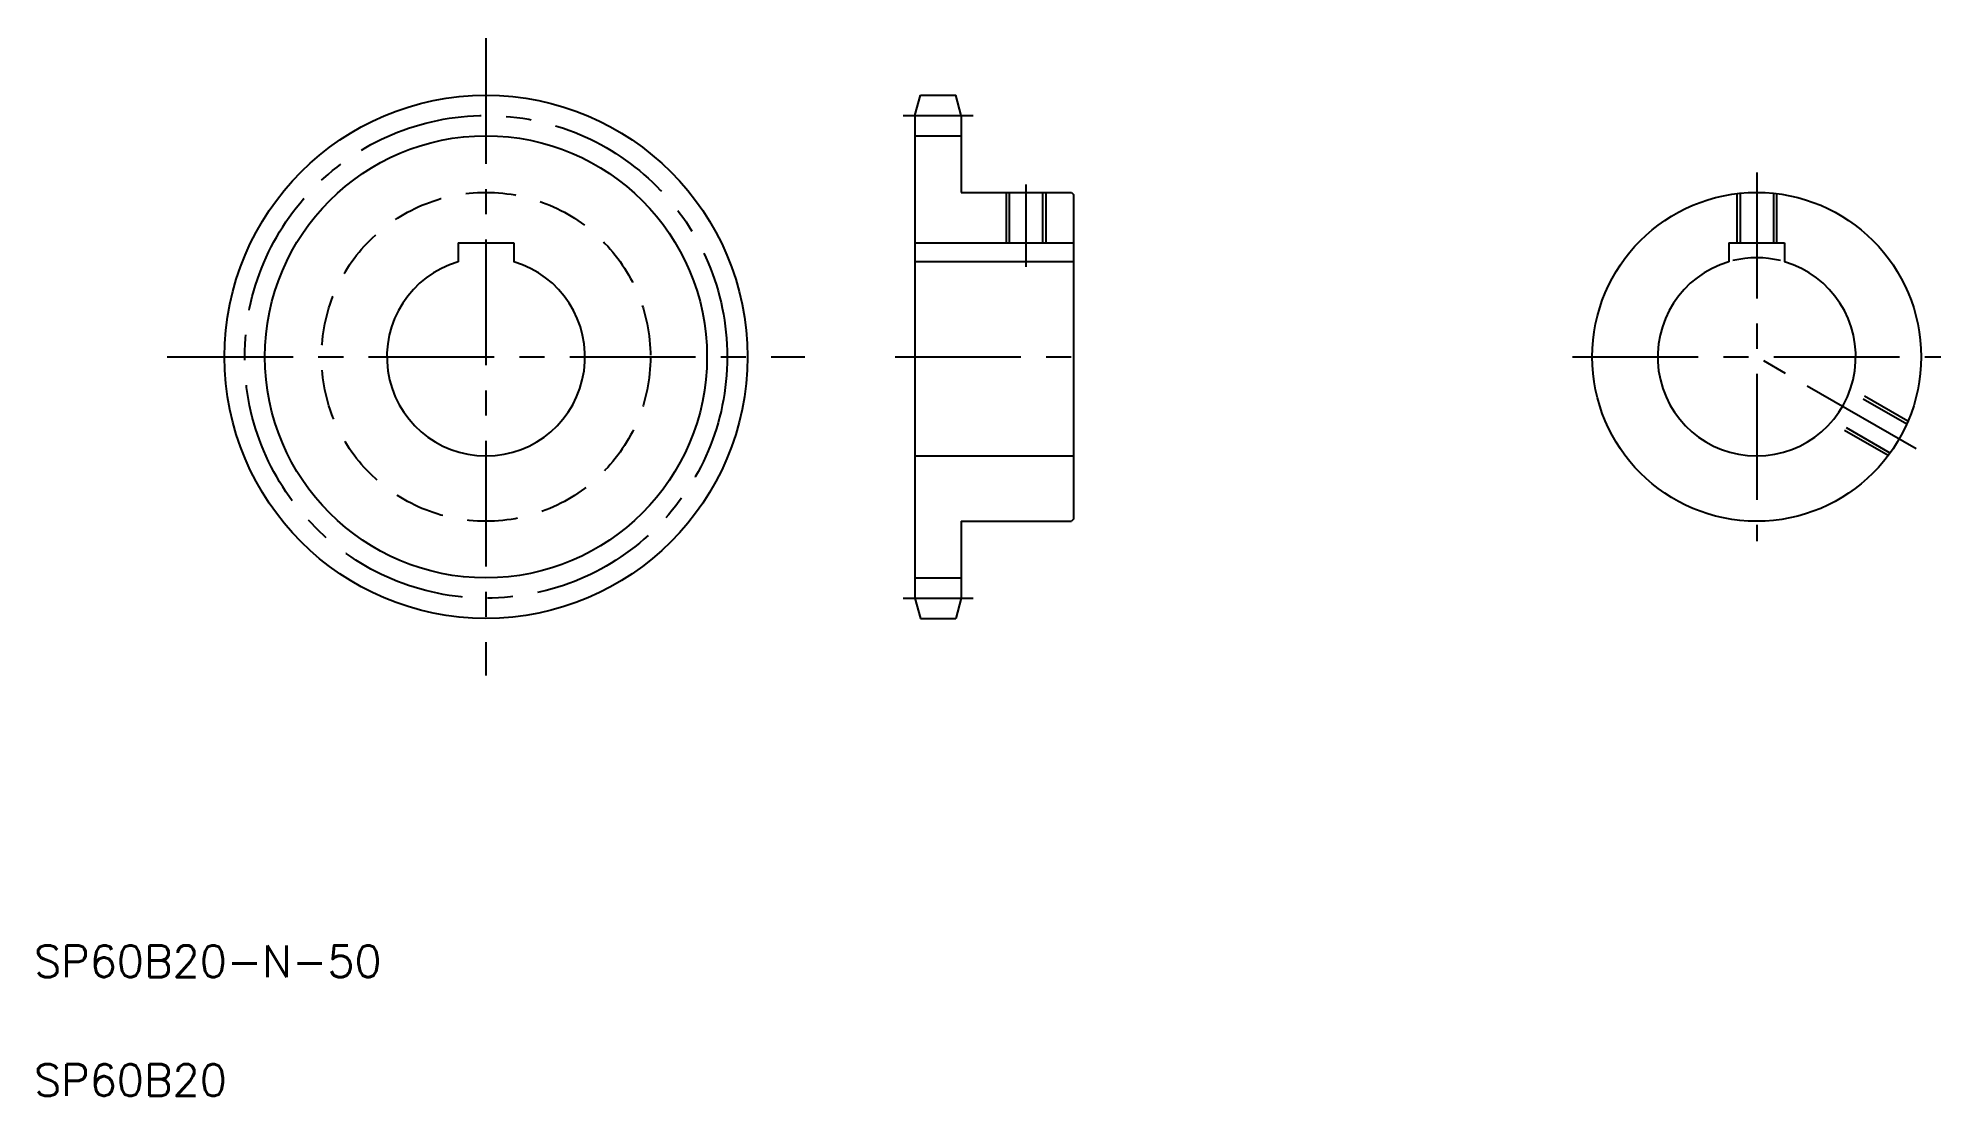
# Model space of a CAD drawing. Extents: x 21 to 501, y 20 to 287.
import ezdxf

# ---------------------------------------------------------------- set-up
doc = ezdxf.new("R2010")
doc.units = 0
doc.linetypes.add('CENTER', pattern=[50.8, 31.75, -6.35, 6.35, -6.35])
doc.linetypes.add('DASHED', pattern=[19.05, 12.7, -6.35])
doc.layers.get('0').update_dxf_attribs({"linetype": 'CONTINUOUS'})
doc.layers.add('CENTER', color=1, linetype='CENTER')
doc.styles.get("Standard").update_dxf_attribs({"font": 'txt', "bigfont": 'BIGFONT'})

msp = doc.modelspace()

# ---------------------------------------------------------------- linework, layer by layer
at = {"color": 7, "linetype": 'CONTINUOUS'}
for p, q in [((242.35, 267.39), (243.72, 272.5)), ((243.72, 272.5), (252.69, 272.5)), ((254.05, 267.39), (252.69, 272.5)), ((242.35, 267.39), (242.35, 145.61)), ((254.05, 267.39), (254.05, 248)), ((242.35, 262.28), (254.05, 262.28)), ((254.05, 248), (281.85, 248)), ((266.15, 248), (266.15, 235.3)), ((274.55, 248), (274.55, 235.3)), ((281.85, 248), (282.35, 247.5)), ((282.35, 247.5), (282.35, 165.5)), ((127.08, 235.3), (141.08, 235.3)), ((127.08, 235.3), (127.08, 230.5)), ((141.08, 235.3), (141.08, 230.5)), ((242.35, 235.3), (282.35, 235.3)), ((447.81, 235.3), (461.81, 235.3)), ((447.81, 235.3), (447.81, 230.5)), ((461.81, 235.3), (461.81, 230.5)), ((282.35, 230.5), (242.35, 230.5)), ((242.35, 181.5), (282.35, 181.5)), ((254.05, 165), (254.05, 145.61)), ((254.05, 165), (281.85, 165)), ((261, 165), (261, 165)), ((267.95, 165), (267.95, 165)), ((282.35, 165.5), (281.85, 165)), ((242.35, 150.72), (254.05, 150.72)), ((242.35, 145.61), (243.72, 140.5)), ((254.05, 145.61), (252.69, 140.5)), ((243.72, 140.5), (252.69, 140.5))]:
    msp.add_line(p, q, dxfattribs=at)
at = {"color": 3, "linetype": 'CONTINUOUS'}
for p, q in [((265.35, 248), (265.35, 235.3)), ((275.35, 248), (275.35, 235.3))]:
    msp.add_line(p, q, dxfattribs=at)
at = {"color": 3, "linetype": 'DASHED'}
for p, q in [((449.81, 247.7), (449.81, 235.3)), ((450.61, 247.81), (450.61, 235.3)), ((459.01, 247.81), (459.01, 235.3)), ((459.81, 247.7), (459.81, 235.3)), ((492.67, 189.5), (478.25, 197.82)), ((492.99, 190.23), (478.52, 198.59)), ((487.99, 181.57), (473.52, 189.92)), ((488.47, 182.22), (474.05, 190.54))]:
    msp.add_line(p, q, dxfattribs=at)
at = {"color": 7, "linetype": 'CONTINUOUS'}
for centre, radius in [((134.08, 206.5), 66), ((454.81, 206.5), 41.5)]:
    msp.add_circle(centre, radius, dxfattribs=at)
at = {"color": 3, "linetype": 'CONTINUOUS'}
msp.add_circle((134.08, 206.5), 55.78, dxfattribs=at)
at = {"color": 3, "linetype": 'DASHED'}
msp.add_circle((134.08, 206.5), 41.5, dxfattribs=at)
at = {"color": 3, "linetype": 'CONTINUOUS'}
msp.add_arc((454.81, 206.5), 25, 76.1135, 103.8865, dxfattribs=at)
at = {"color": 7, "linetype": 'CONTINUOUS'}
for centre in [(134.08, 206.5), (454.81, 206.5)]:
    msp.add_arc(centre, 25, 106.2602, 73.7398, dxfattribs=at)
at = {"layer": 'CENTER', "color": 1, "linetype": 'CENTER'}
for p, q in [((134.08, 286.94), (134.08, 126.07)), ((239.35, 267.39), (257.05, 267.39)), ((270.35, 250), (270.35, 229.2)), ((454.81, 253), (454.81, 160)), ((53.64, 206.5), (214.52, 206.5)), ((237.35, 206.5), (287.35, 206.5)), ((408.31, 206.5), (501.31, 206.5)), ((495.08, 183.25), (454.81, 206.5)), ((239.35, 145.61), (257.05, 145.61))]:
    msp.add_line(p, q, dxfattribs=at)
msp.add_circle((134.08, 206.5), 60.89, dxfattribs=at)

# ---------------------------------------------------------------- texts
at = {"color": 7, "linetype": 'CONTINUOUS'}
for s, p in [('SP60B20-N-50', (20, 50)), ('SP60B20', (20, 20))]:
    msp.add_text(s, height=8, dxfattribs=at).set_placement(p)

doc.saveas('drawing.dxf')
